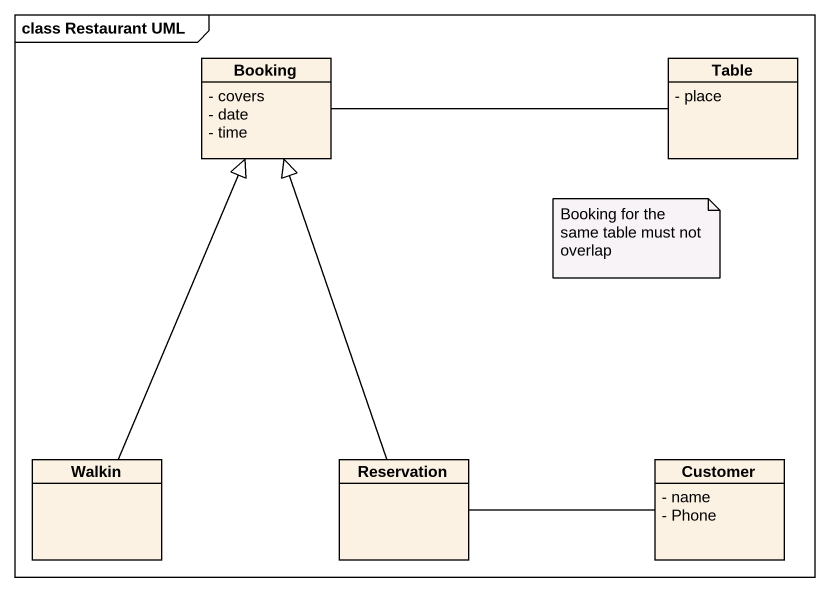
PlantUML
@startuml
mainframe class Restaurant UML
hide circle
hide empty members
skinparam classAttributeIconSize 0
class Booking {
  - covers
  - date
  - time
}
class Table {
  - place
}
class Walkin
class Reservation
class Customer {
  - name
  - Phone
}
Booking -right- Table
Walkin -up-|> Booking
Reservation -up-|> Booking
Reservation -right- Customer
note as N1
  Booking for the same table must not overlap
end note
@enduml
